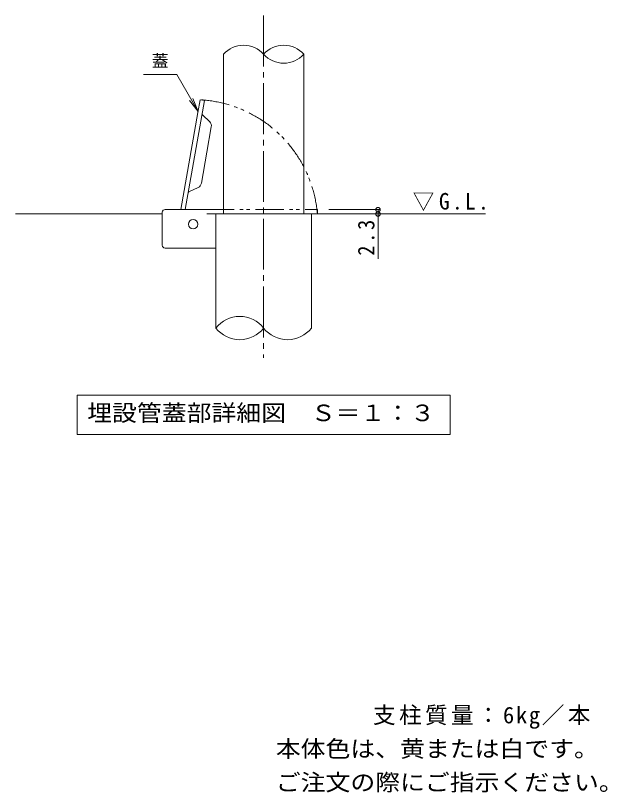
# Model space of a CAD drawing. Units: millimetres on the paper, enlarged 10 times, with parts at other scales. Extents: x -1563 to 1780, y -1360 to 816.
# Drawn here: x 732 to 1780, y -1112 to 264 of the extents above; entities that cross this region are included whole.
import ezdxf
from ezdxf.enums import TextEntityAlignment as Align

# ---------------------------------------------------------------- set-up
doc = ezdxf.new("R2010")
doc.units = ezdxf.units.MM
doc.header["$LTSCALE"] = 10
doc.header["$PDMODE"] = 32
doc.header["$PDSIZE"] = 8
doc.linetypes.add('CHAIN2', pattern=[12, 9, -1, 1, -1])
doc.linetypes.add('DOUBLE_CHAIN1', pattern=[8.8, 5, -1, 0.6, -0.6, 0.6, -1])
for name, color, linetype, lineweight in [('C-5_建具', 7, 'Continuous', 9), ('D-0_通り芯', 4, 'Continuous', 9), ('D-1_躯体', 3, 'Continuous', 9), ('D-2_仕上', 4, 'Continuous', 9), ('D-4_文字', 7, 'Continuous', 9), ('D-5_建具', 7, 'Continuous', 9), ('D-6_間仕切', 6, 'Continuous', 5), ('D-E_見え係り', 4, 'Continuous', 9)]:
    doc.layers.add(name, color=color, linetype=linetype, lineweight=lineweight)
doc.layers.add('F-5_F-5ﾚｲﾔ', color=2, linetype='Continuous')
doc.styles.add('ＭＳ ゴシック', font='')
doc.styles.get('ＭＳ ゴシック').set_extended_font_data('MS Gothic')

msp = doc.modelspace()

# ---------------------------------------------------------------- linework, layer by layer
at = {"layer": 'D-0_通り芯', "color": 7, "linetype": 'CHAIN2'}
msp.add_line((1171.07, 264.11), (1171.07, -341.85), dxfattribs=at)
at = {"layer": 'D-0_通り芯', "linetype": 'DOUBLE_CHAIN1'}
msp.add_line((1070.18, -87.34), (1266.4, -87.33), dxfattribs=at)
at = {"layer": 'D-0_通り芯'}
for p, q in [((1086.4, -289.36), (1086.4, -87.33)), ((1086.4, -87.33), (1255.74, -87.33)), ((1255.74, -289.36), (1255.74, -87.33))]:
    msp.add_line(p, q, dxfattribs=at)
at = {"layer": 'D-0_通り芯', "linetype": 'DOUBLE_CHAIN1'}
msp.add_lwpolyline([(1068.83, -79.66), (1266.4, -79.66), (1266.4, -87.33)], dxfattribs=at)
msp.add_arc((1046.17, -105.52), 220.79, 4.72208, 86.73877, dxfattribs=at)
at = {"layer": 'D-0_通り芯'}
for centre, start, end in [((1128.74, -322.71), 38.23469, 141.76531), ((1128.74, -256), 218.23469, 321.76531), ((1213.4, -256), 218.23469, 321.76531)]:
    msp.add_arc(centre, 53.9, start, end, dxfattribs=at)
at = {"layer": 'D-1_躯体'}
for p, q in [((996.57, -79.39), (1099.9, -79.66)), ((991.4, -142.71), (991.56, -84.38)), ((996.39, -147.73), (1086.4, -147.73))]:
    msp.add_line(p, q, dxfattribs=at)
for centre, start, end in [((996.56, -84.39), 89.84957, 179.84957), ((996.4, -142.73), 179.84957, 269.84957)]:
    msp.add_arc(centre, 5, start, end, dxfattribs=at)
at = {"layer": 'D-2_仕上', "color": 3}
for p, q in [((1099.9, 195.6), (1099.9, -87.33)), ((1242.24, 195.6), (1242.24, -87.33))]:
    msp.add_line(p, q, dxfattribs=at)
at = {"layer": 'D-2_仕上'}
for p, q in [((1032.21, -79.66), (1066.28, 113.58)), ((1058.73, 114.91), (1054.73, 92.21)), ((1058.73, 114.91), (1066.28, 113.58)), ((1024.42, -79.66), (1054.73, 92.21)), ((1075.59, 75.76), (1062.87, 88.49)), ((1078.37, 66.95), (1070.45, 22.05)), ((1060.75, -32.99), (1070.45, 22.05)), ((1055.18, -40.29), (1038.81, -47.92))]:
    msp.add_line(p, q, dxfattribs=at)
at = {"layer": 'D-2_仕上', "color": 3}
for centre, start, end in [((1135.49, 163.66), 41.91134, 138.08866), ((1206.65, 163.66), 41.91134, 138.08866), ((1206.65, 227.54), 221.91134, 318.08866)]:
    msp.add_arc(centre, 47.82, start, end, dxfattribs=at)
at = {"layer": 'D-2_仕上'}
for centre, radius, start, end in [((1064.52, 90.14), 2.33, 169.99799, 224.99889), ((1068.52, 68.69), 10, 349.99956, 44.99919), ((1050.9, -31.25), 10, 295.00172, 349.99965), ((1039.8, -50.03), 2.33, 115.00227, 170.00244)]:
    msp.add_arc(centre, radius, start, end, dxfattribs=at)
at = {"layer": 'D-4_文字'}
for p, q in [((1376.68, -79.66), (1286.4, -79.66)), ((1373.68, -79.66), (1373.68, -87.33)), ((1376.68, -87.33), (1286.4, -87.33)), ((1373.68, -166.95), (1373.68, -87.33))]:
    msp.add_line(p, q, dxfattribs=at)
for p in [(1373.68, -79.66), (1373.68, -87.33)]:
    msp.add_point(p, dxfattribs=at)
at = {"layer": 'D-5_建具'}
for p, q in [((1017.23, 159.6), (958.42, 159.6)), ((1055.06, 94.08), (1017.23, 159.6)), ((1055.06, 94.08), (1039.84, 113.91)), ((1055.06, 94.08), (1045.49, 117.17)), ((840.57, -408.01), (1501.57, -408.01)), ((840.57, -408.01), (840.57, -478.01)), ((1501.57, -408.01), (1501.57, -478.01)), ((840.57, -478.01), (1501.57, -478.01))]:
    msp.add_line(p, q, dxfattribs=at)
at = {"layer": 'D-6_間仕切'}
msp.add_line((1266.4, -87.33), (1563.72, -87.33), dxfattribs=at)
at = {"layer": 'D-E_見え係り', "color": 6, "lineweight": 5}
msp.add_line((731.64, -87.33), (991.56, -87.33), dxfattribs=at)
at = {"layer": 'D-E_見え係り'}
msp.add_circle((1046.17, -105.52), 8.33, dxfattribs=at)

# ---------------------------------------------------------------- texts
at = {"layer": 'C-5_建具', "color": 2, "insert": (1435.11, -82.11), "char_height": 29.33, "attachment_point": 7, "style": 'ＭＳ ゴシック'}
msp.add_mtext('\\T1.22;\\W0.95;▽G.L.', dxfattribs=at)
at = {"layer": 'D-4_文字', "color": 2, "insert": (1367.68, -161.14), "char_height": 29.33, "attachment_point": 7, "rotation": 90, "style": 'ＭＳ ゴシック'}
msp.add_mtext('\\T1.27;\\W0.9;2.3', dxfattribs=at)
at = {"layer": 'D-5_建具', "style": 'ＭＳ ゴシック'}
msp.add_text('蓋', height=21.99, dxfattribs=at).set_placement((972.83, 166.26), align=Align.BOTTOM_LEFT)
at = {"layer": 'D-5_建具', "color": 2, "style": 'ＭＳ ゴシック', "width": 1.1}
msp.add_text('埋設管蓋部詳細図\u3000Ｓ＝１：３', height=29.33, dxfattribs=at).set_placement((858.57, -463.01), align=Align.BOTTOM_LEFT)
at = {"layer": 'F-5_F-5ﾚｲﾔ', "style": 'ＭＳ ゴシック', "width": 1.1}
for s, p in [('本体色は、黄または白です。', (1192.64, -1057.84)), ('ご注文の際にご指示ください。', (1192.64, -1117.31))]:
    msp.add_text(s, height=29.33, dxfattribs=at).set_placement(p, align=Align.BOTTOM_LEFT)
at = {"layer": 'F-5_F-5ﾚｲﾔ', "insert": (1364.84, -999.01), "char_height": 29.33, "attachment_point": 7, "style": 'ＭＳ ゴシック'}
msp.add_mtext('\\T1.15;支柱質量：6kg／本', dxfattribs=at)

doc.saveas('drawing.dxf')
